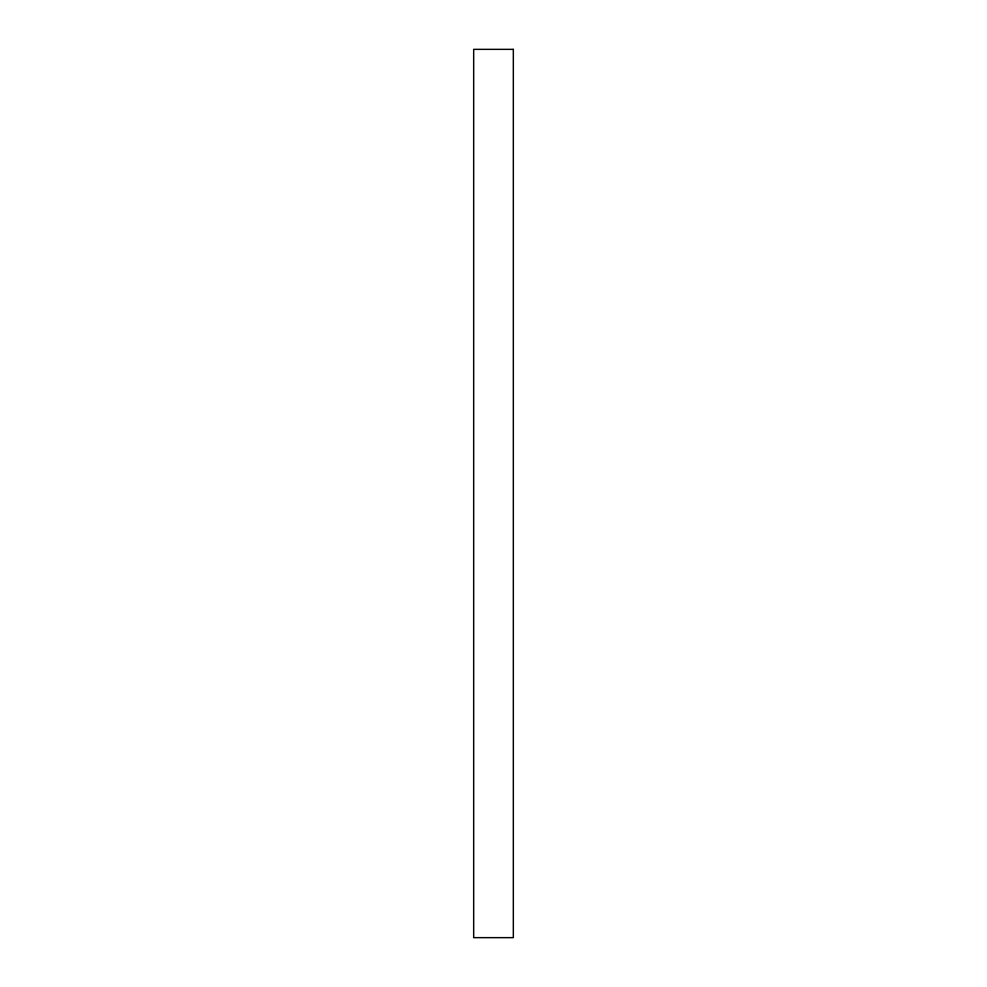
<?xml version="1.0" encoding="UTF-8"?>
<svg xmlns="http://www.w3.org/2000/svg" width="987" height="987" viewBox="0 0 987 987"><rect width="100%" height="100%" fill="white"/><g stroke="black" fill="none" stroke-linecap="round" stroke-linejoin="round"><path stroke-width="1.48" d="M513.326 49.35L473.674 49.35L473.674 937.65L513.326 937.65L513.326 49.35"/></g></svg>
